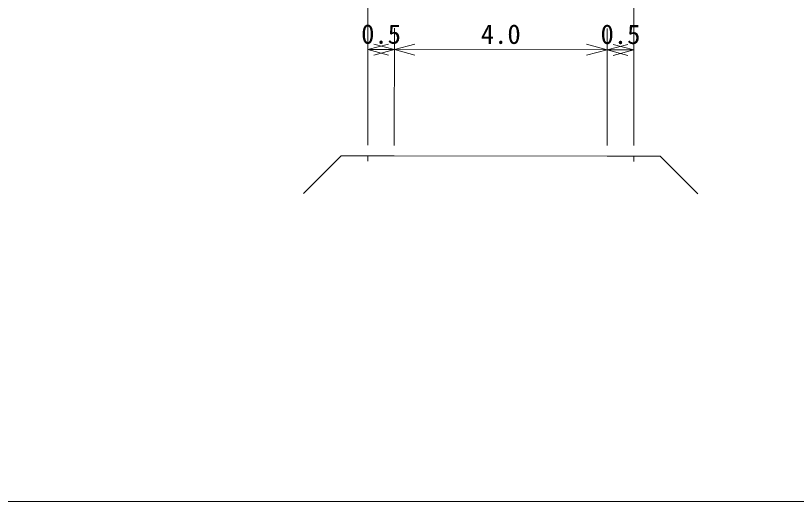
# Model space of a CAD drawing. Units: millimetres on the paper, with parts at other scales. Extents: x 40 to 680, y 20 to 380.
# Drawn here: x 286.4 to 359.8, y 205 to 250.7 of the extents above; entities that cross this region are included whole.
import ezdxf
from ezdxf.enums import TextEntityAlignment as Align

# ---------------------------------------------------------------- set-up
doc = ezdxf.new("R2010")
doc.units = ezdxf.units.MM
for name, color, linetype, lineweight in [('M-BGD', 7, 'Continuous', 13), ('M-STR-HTXT', 7, 'Continuous', 13), ('M-TTL-BAND', 7, 'Continuous', 13)]:
    doc.layers.add(name, color=color, linetype=linetype, lineweight=lineweight)
doc.styles.add('ＭＳ ゴシック', font='')
doc.styles.get('ＭＳ ゴシック').set_extended_font_data('MS Gothic')

msp = doc.modelspace()

# ---------------------------------------------------------------- linework, layer by layer
at = {"layer": 'M-BGD'}
msp.add_open_spline([(268.122, 246.317), (269.406, 248.672), (269.727, 249.261), (270.755, 251.147), (271.657, 252.803), (272.105, 253.762), (273.063, 255.385), (273.931, 256.856), (274.408, 257.692), (275.418, 259.068), (276.499, 260.542), (277.147, 261.342), (278.381, 262.692), (279.385, 263.789), (279.992, 264.364), (281.098, 265.357), (282.166, 266.317), (282.799, 266.82), (283.958, 267.667), (285.039, 268.458), (285.659, 268.888), (286.813, 269.57), (288.195, 270.386), (288.984, 270.825), (290.437, 271.506), (291.49, 272), (292.119, 272.188), (293.18, 272.664), (294.606, 273.304), (295.341, 273.799), (296.78, 274.409), (298.019, 274.935), (298.734, 275.184), (300.021, 275.575), (300.74, 275.793), (301.158, 275.944), (301.863, 276.074)], degree=3, knots=[0, 0, 0, 0, 1, 1, 1, 2, 2, 2, 3, 3, 3, 4, 4, 4, 5, 5, 5, 6, 6, 6, 7, 7, 7, 8, 8, 8, 9, 9, 9, 10, 10, 10, 11, 11, 11, 12, 12, 12, 12], dxfattribs=at)
at = {"layer": 'M-STR-HTXT'}
for p, q in [((319.465, 238.489), (319.479, 254.489)), ((344.465, 238.467), (344.479, 254.467)), ((321.965, 238.487), (321.975, 249.506)), ((341.965, 238.469), (341.975, 249.488)), ((321.405, 248.005), (319.473, 247.489)), ((319.473, 247.489), (321.973, 247.487)), ((319.473, 247.489), (321.405, 246.97)), ((320.041, 246.971), (321.973, 247.487)), ((321.973, 247.487), (320.042, 248.006)), ((323.905, 248.003), (321.973, 247.487)), ((321.973, 247.487), (341.973, 247.469)), ((321.973, 247.487), (323.905, 246.968)), ((340.041, 246.953), (341.973, 247.469)), ((341.973, 247.469), (340.042, 247.988)), ((343.905, 247.985), (341.973, 247.469)), ((341.973, 247.469), (344.473, 247.467)), ((341.973, 247.469), (343.905, 246.95)), ((342.541, 246.951), (344.473, 247.467)), ((344.473, 247.467), (342.542, 247.986)), ((316.964, 237.491), (313.426, 233.959)), ((319.464, 237.489), (316.964, 237.491)), ((319.464, 237.489), (321.964, 237.487)), ((319.464, 237.489), (319.464, 236.989)), ((341.964, 237.469), (321.964, 237.487)), ((341.964, 237.469), (344.464, 237.467)), ((344.464, 237.467), (344.464, 236.967)), ((344.464, 237.467), (346.964, 237.465)), ((346.964, 237.465), (350.497, 233.926))]:
    msp.add_line(p, q, dxfattribs=at)
at = {"layer": 'M-TTL-BAND'}
msp.add_line((40, 205), (579, 205), dxfattribs=at)

# ---------------------------------------------------------------- texts
at = {"layer": 'M-STR-HTXT', "style": 'ＭＳ ゴシック'}
for s, p in [('0.5', (318.848, 247.49)), ('4.0', (330.098, 247.48)), ('0.5', (341.348, 247.47))]:
    msp.add_text(s, height=1.833, rotation=359.949, dxfattribs=at).set_placement(p, align=Align.BOTTOM_LEFT)

doc.saveas('drawing.dxf')
